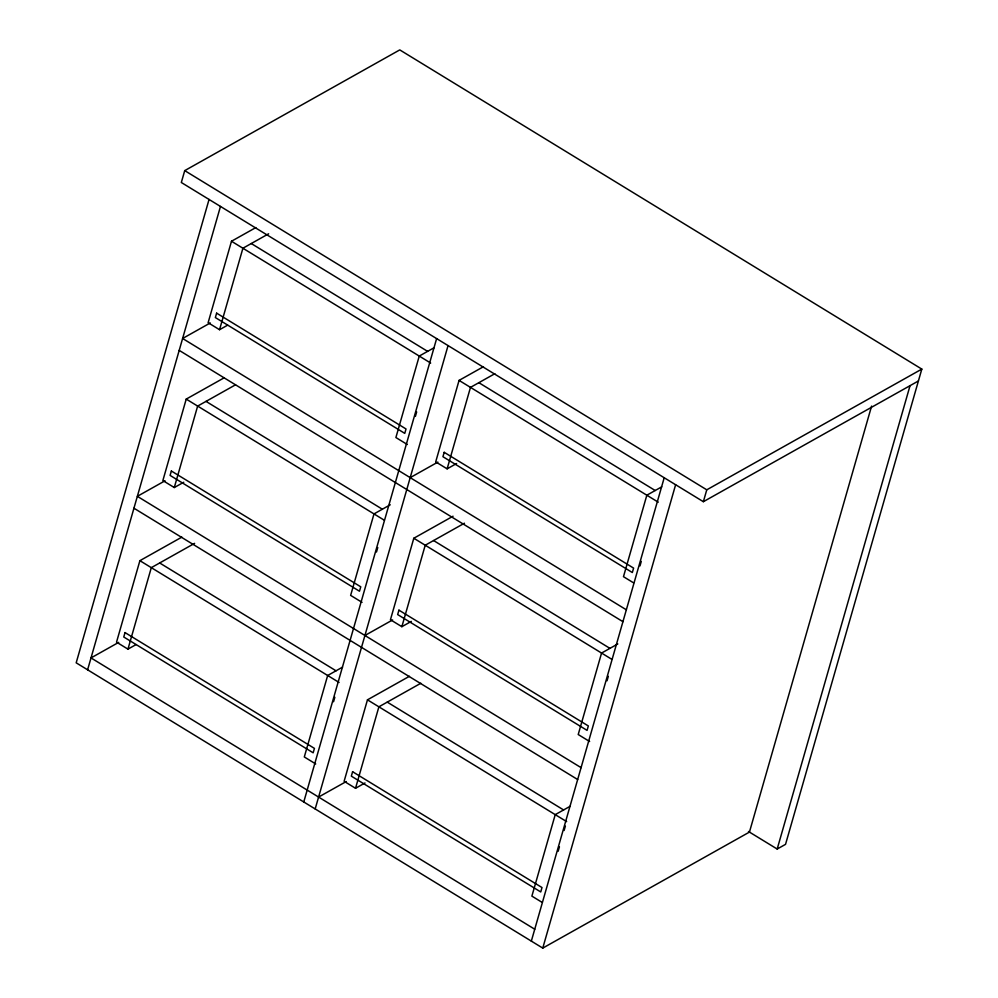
<?xml version="1.0" encoding="UTF-8"?>
<svg xmlns="http://www.w3.org/2000/svg" width="998" height="998" viewBox="0 0 998 998"><rect width="100%" height="100%" fill="white"/><g stroke="black" fill="none" stroke-linecap="round" stroke-linejoin="round"><path stroke-width="1.5" d="M748.463 831.484L777.18 849.036L785.538 844.345L921.815 369.098L399.774 49.9L184.73 170.621L181.324 182.497L703.365 501.695L918.41 380.974M209.056 199.45L76.185 662.822L542.762 948.1L749.448 832.082L871.591 406.086M87.612 669.795L220.471 206.436M181.848 537.124L139.895 560.676L116.529 642.151L127.956 649.137L136.077 644.571M224.126 377.83L186.227 399.1L162.861 480.562L174.288 487.548L183.757 482.234M255.85 227.569L231.486 241.254L208.12 322.716L219.548 329.702L227.669 325.148M127.956 649.137L151.309 567.662L194.622 543.349M174.288 487.548L197.641 406.086L235.54 384.804M219.548 329.702L242.913 248.228L268.624 233.794M303.766 801.968L436.625 338.609M333.557 701.731L334.841 697.29M376.496 551.994L377.768 547.553M415.393 416.366L416.665 411.925M315.181 808.954L448.052 345.595M409.43 676.282L367.464 699.835L344.11 781.297L355.525 788.283L365.006 782.968M453.055 516.216L413.808 538.246L390.443 619.721L401.857 626.694L411.338 621.38M483.431 366.728L459.068 380.4L435.702 461.874L447.129 468.848L456.597 463.534M355.525 788.283L378.891 706.809L420.844 683.256M401.857 626.694L425.223 545.232L464.469 523.202M447.129 468.848L470.482 387.386L494.846 373.701M531.335 941.114L664.206 477.755M558.169 851.244L559.441 846.803M564.107 830.511L565.392 826.07M607.046 680.786L608.318 676.332M639.992 565.891L641.265 561.45M542.762 948.1L675.621 484.741M703.365 501.695L706.771 489.818L921.815 369.098M777.18 849.036L910.039 385.677M210.291 322.953L182.609 338.484L626.345 609.803M165.032 480.799L137.35 496.33L581.086 767.649M434.142 347.703L419.26 356.061L395.894 437.536L407.321 444.509M410.19 477.643L437.873 462.099M118.7 642.375L91.018 657.919L534.753 929.238M390.243 504.788L374.001 513.908L350.635 595.382L362.049 602.355M364.919 635.489L392.613 619.945M661.724 486.849L646.841 495.208L623.476 576.682L633.63 582.882M342.551 667.138L327.668 675.496L304.303 756.958L315.717 763.944M318.587 797.065L346.269 781.534M617.812 643.947L601.569 653.054L578.216 734.528L589.631 741.514M570.132 806.284L555.237 814.642L531.884 896.117L542.026 902.317M184.73 170.621L706.771 489.818M251.271 243.537L427.618 351.371M478.853 382.683L655.199 490.517M231.486 241.254L430.674 363.047M459.068 380.4L658.256 502.194M179.203 350.373L622.939 621.692M206.012 401.383L382.359 509.217M433.581 540.542L609.94 648.363M186.227 399.1L384.143 520.12M413.808 538.246L611.724 659.266M133.944 508.219L577.68 779.538M159.68 562.972L336.027 670.793M387.249 702.118L563.608 809.952M139.895 560.676L339.083 682.47M367.464 699.835L566.664 821.628M125.024 632.582L123.764 636.998L313.16 752.804L314.432 748.388L125.024 632.582M171.357 471.006L170.097 475.41L359.492 591.228L360.765 586.812L171.357 471.006M216.628 313.147L215.356 317.564L404.764 433.369L406.024 428.965L216.628 313.147M352.606 771.728L351.333 776.145L540.741 891.95L542.001 887.546L352.606 771.728M398.938 610.152L397.666 614.568L587.074 730.374L588.346 725.958L398.938 610.152M444.197 452.306L442.937 456.71L632.333 572.528L633.605 568.111L444.197 452.306"/></g></svg>
